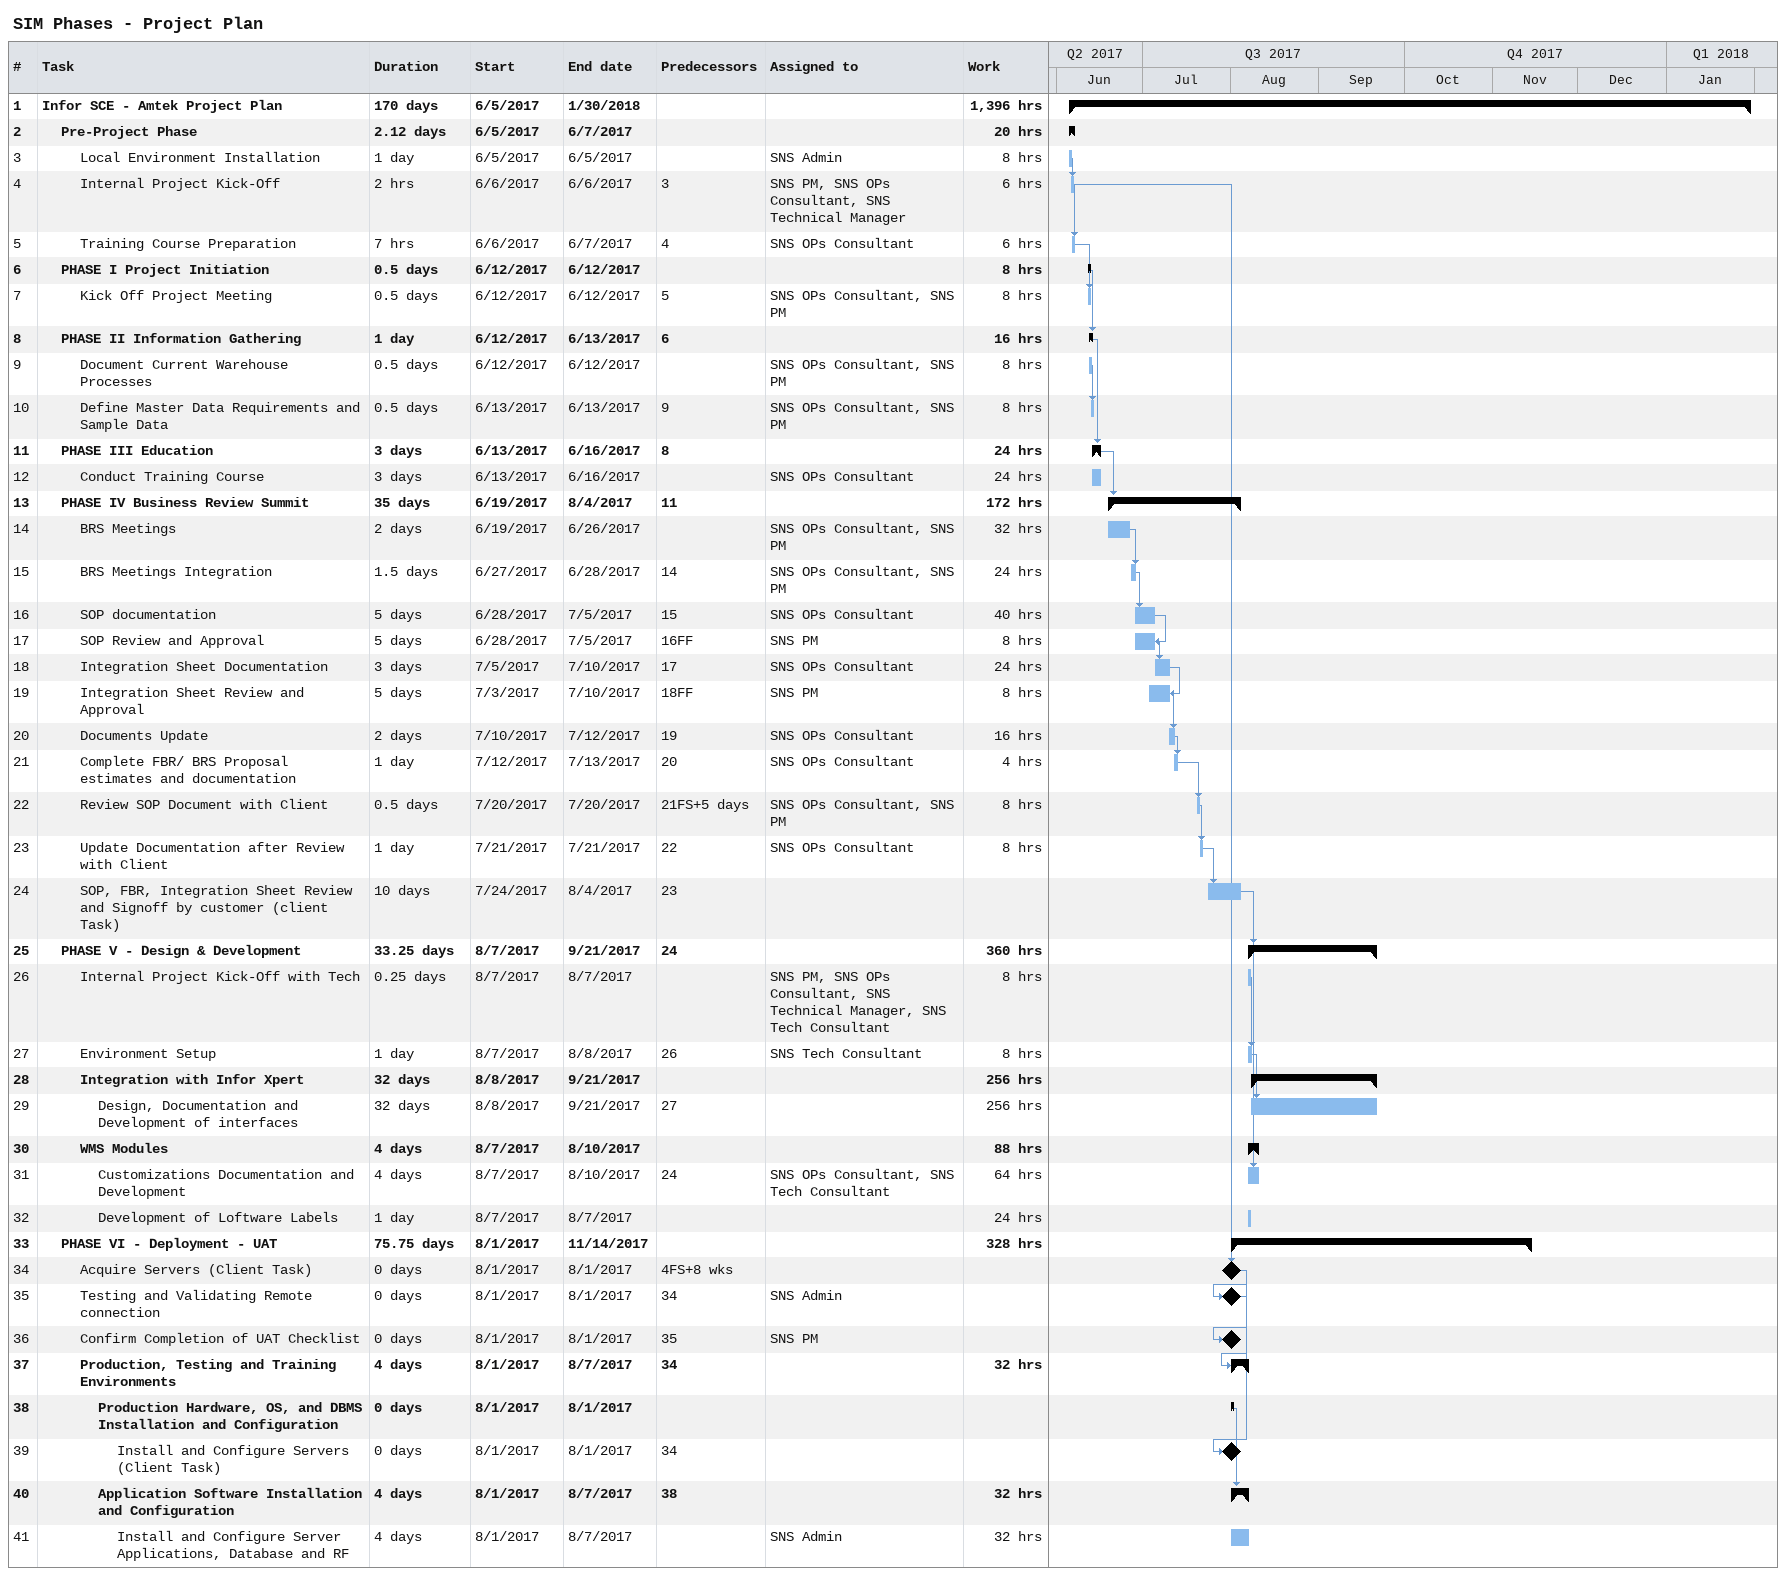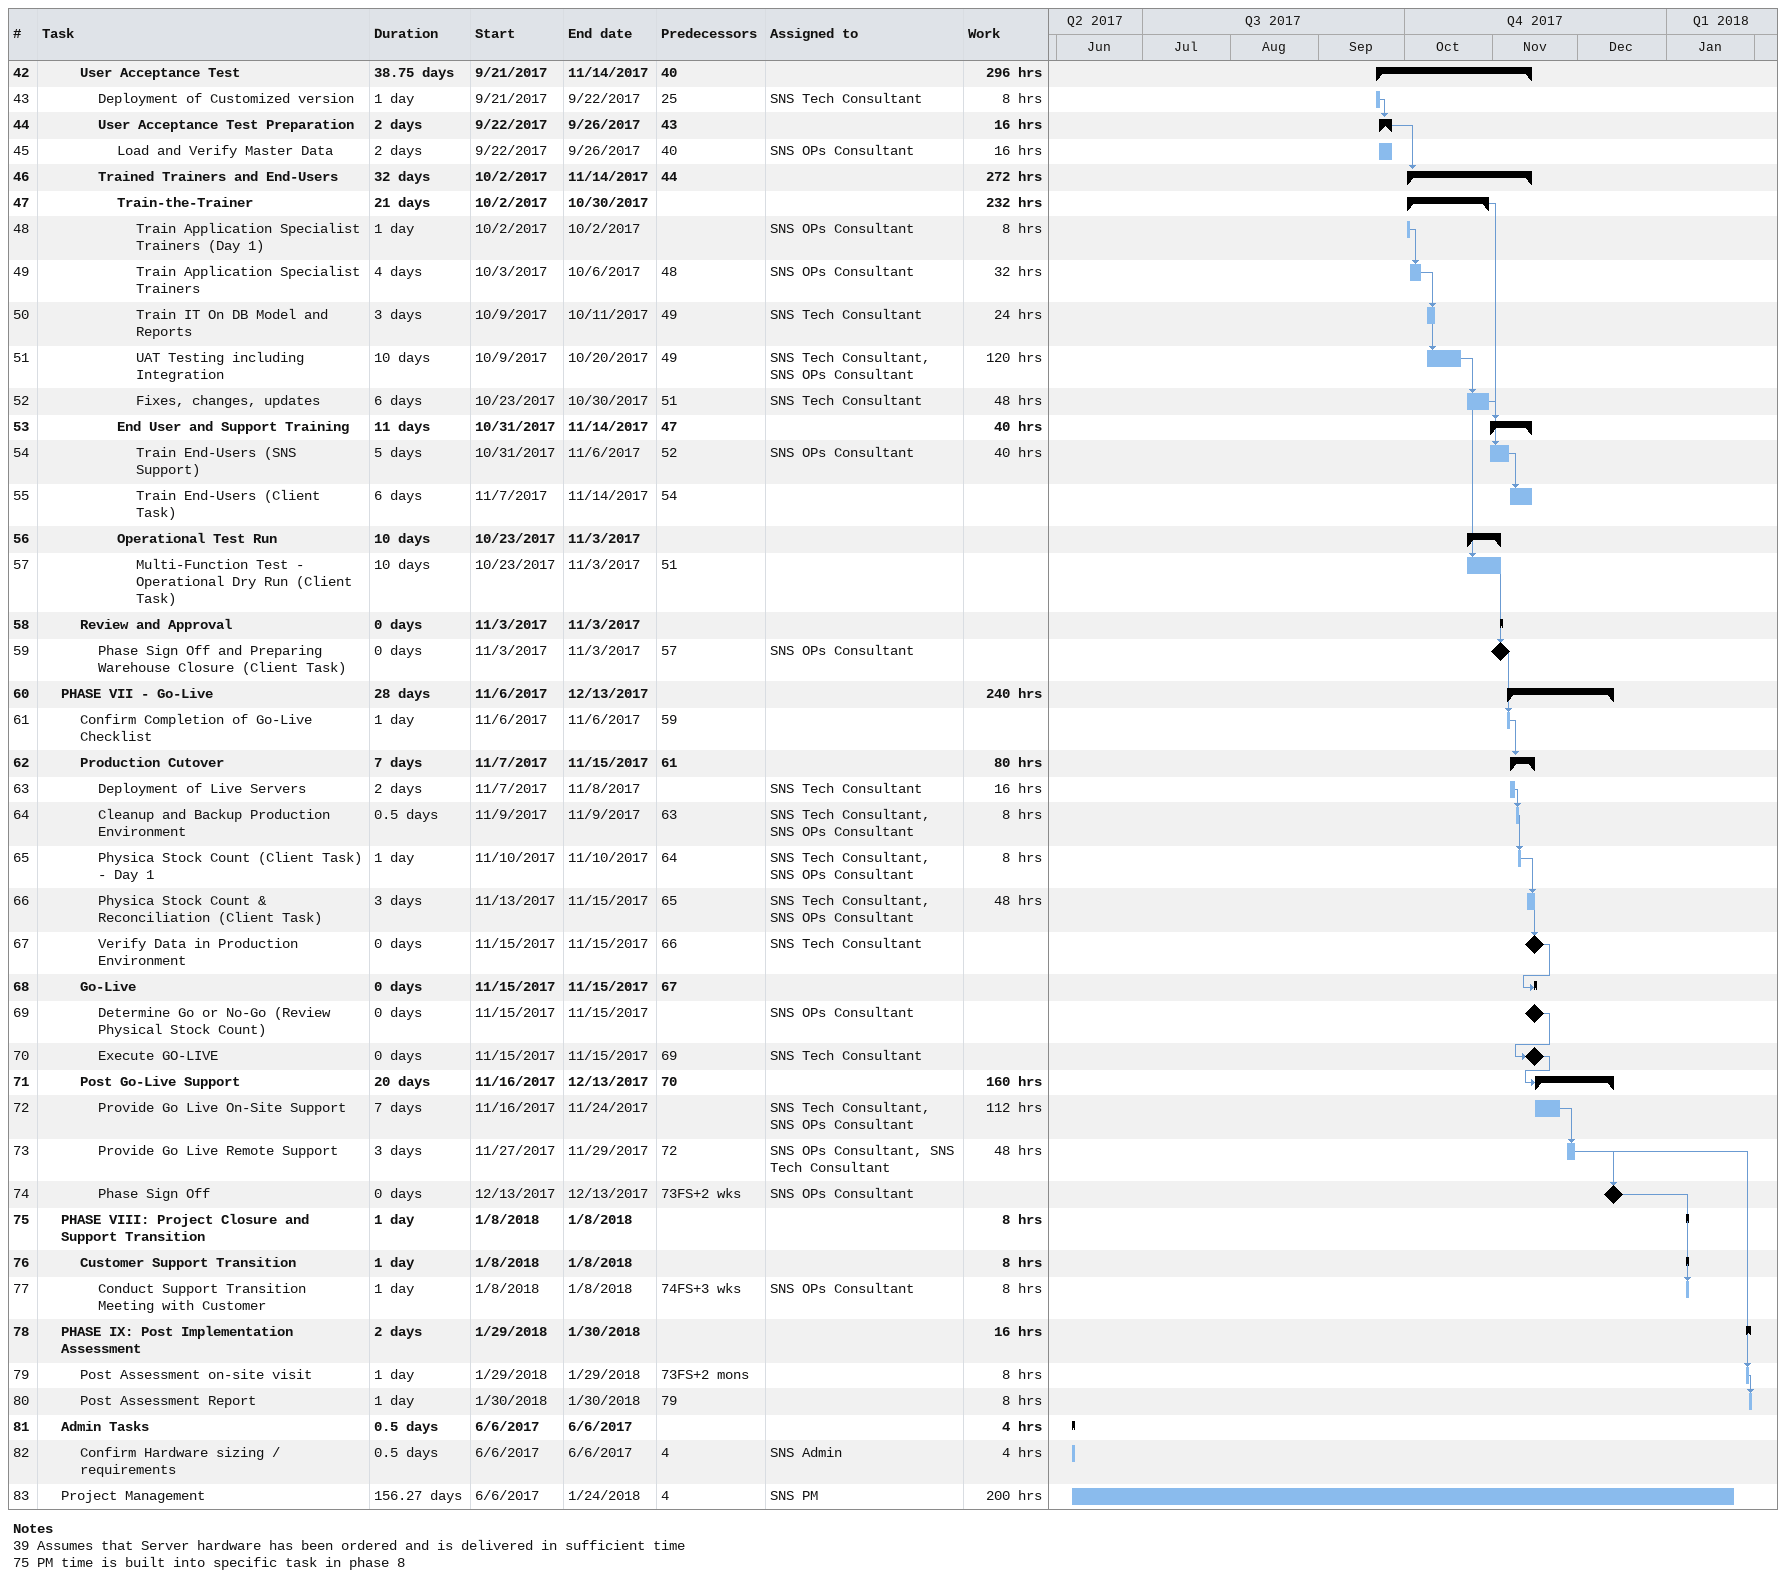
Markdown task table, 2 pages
SIM Phases - Project Plan

| ID | Level | Task | Duration | Start | Finish | Predecessors | Resources | Work (h) |
|---|---|---|---|---|---|---|---|---|
| 1 | 1 | **Infor SCE - Amtek Project Plan** | 170d | 2017-06-05 | 2018-01-30 |  |  | 1396 |
| 2 | 2 | **Pre-Project Phase** | 2.12d | 2017-06-05 | 2017-06-07 |  |  | 20 |
| 3 | 3 | Local Environment Installation | 1d | 2017-06-05 | 2017-06-05 |  | SNS Admin | 8 |
| 4 | 3 | Internal Project Kick-Off | 2h | 2017-06-06 | 2017-06-06 | 3 | SNS PM, SNS OPs Consultant, SNS Technical Manager | 6 |
| 5 | 3 | Training Course Preparation | 7h | 2017-06-06 | 2017-06-07 | 4 | SNS OPs Consultant | 6 |
| 6 | 2 | **PHASE I Project Initiation** | 0.5d | 2017-06-12 | 2017-06-12 |  |  | 8 |
| 7 | 3 | Kick Off Project Meeting | 0.5d | 2017-06-12 | 2017-06-12 | 5 | SNS OPs Consultant, SNS PM | 8 |
| 8 | 2 | **PHASE II Information Gathering** | 1d | 2017-06-12 | 2017-06-13 | 6 |  | 16 |
| 9 | 3 | Document Current Warehouse Processes | 0.5d | 2017-06-12 | 2017-06-12 |  | SNS OPs Consultant, SNS PM | 8 |
| 10 | 3 | Define Master Data Requirements and Sample Data | 0.5d | 2017-06-13 | 2017-06-13 | 9 | SNS OPs Consultant, SNS PM | 8 |
| 11 | 2 | **PHASE III Education** | 3d | 2017-06-13 | 2017-06-16 | 8 |  | 24 |
| 12 | 3 | Conduct Training Course | 3d | 2017-06-13 | 2017-06-16 |  | SNS OPs Consultant | 24 |
| 13 | 2 | **PHASE IV Business Review Summit** | 35d | 2017-06-19 | 2017-08-04 | 11 |  | 172 |
| 14 | 3 | BRS Meetings | 2d | 2017-06-19 | 2017-06-26 |  | SNS OPs Consultant, SNS PM | 32 |
| 15 | 3 | BRS Meetings Integration | 1.5d | 2017-06-27 | 2017-06-28 | 14 | SNS OPs Consultant, SNS PM | 24 |
| 16 | 3 | SOP documentation | 5d | 2017-06-28 | 2017-07-05 | 15 | SNS OPs Consultant | 40 |
| 17 | 3 | SOP Review and Approval | 5d | 2017-06-28 | 2017-07-05 | 16FF | SNS PM | 8 |
| 18 | 3 | Integration Sheet Documentation | 3d | 2017-07-05 | 2017-07-10 | 17 | SNS OPs Consultant | 24 |
| 19 | 3 | Integration Sheet Review and Approval | 5d | 2017-07-03 | 2017-07-10 | 18FF | SNS PM | 8 |
| 20 | 3 | Documents Update | 2d | 2017-07-10 | 2017-07-12 | 19 | SNS OPs Consultant | 16 |
| 21 | 3 | Complete FBR/ BRS Proposal estimates and documentation | 1d | 2017-07-12 | 2017-07-13 | 20 | SNS OPs Consultant | 4 |
| 22 | 3 | Review SOP Document with Client | 0.5d | 2017-07-20 | 2017-07-20 | 21FS+5d | SNS OPs Consultant, SNS PM | 8 |
| 23 | 3 | Update Documentation after Review with Client | 1d | 2017-07-21 | 2017-07-21 | 22 | SNS OPs Consultant | 8 |
| 24 | 3 | SOP, FBR, Integration Sheet Review and Signoff by customer (client Task) | 10d | 2017-07-24 | 2017-08-04 | 23 |  |  |
| 25 | 2 | **PHASE V - Design & Development** | 33.25d | 2017-08-07 | 2017-09-21 | 24 |  | 360 |
| 26 | 3 | Internal Project Kick-Off with Tech | 0.25d | 2017-08-07 | 2017-08-07 |  | SNS PM, SNS OPs Consultant, SNS Technical Manager, SNS Tech Consultant | 8 |
| 27 | 3 | Environment Setup | 1d | 2017-08-07 | 2017-08-08 | 26 | SNS Tech Consultant | 8 |
| 28 | 3 | **Integration with Infor Xpert** | 32d | 2017-08-08 | 2017-09-21 |  |  | 256 |
| 29 | 4 | Design, Documentation and Development of interfaces | 32d | 2017-08-08 | 2017-09-21 | 27 |  | 256 |
| 30 | 3 | **WMS Modules** | 4d | 2017-08-07 | 2017-08-10 |  |  | 88 |
| 31 | 4 | Customizations Documentation and Development | 4d | 2017-08-07 | 2017-08-10 | 24 | SNS OPs Consultant, SNS Tech Consultant | 64 |
| 32 | 4 | Development of Loftware Labels | 1d | 2017-08-07 | 2017-08-07 |  |  | 24 |
| 33 | 2 | **PHASE VI - Deployment - UAT** | 75.75d | 2017-08-01 | 2017-11-14 |  |  | 328 |
| 34 | 3 | Acquire Servers (Client Task) | 0d | 2017-08-01 | 2017-08-01 | 4FS+8w |  |  |
| 35 | 3 | Testing and Validating Remote connection | 0d | 2017-08-01 | 2017-08-01 | 34 | SNS Admin |  |
| 36 | 3 | Confirm Completion of UAT Checklist | 0d | 2017-08-01 | 2017-08-01 | 35 | SNS PM |  |
| 37 | 3 | **Production, Testing and Training Environments** | 4d | 2017-08-01 | 2017-08-07 | 34 |  | 32 |
| 38 | 4 | **Production Hardware, OS, and DBMS Installation and Configuration** | 0d | 2017-08-01 | 2017-08-01 |  |  |  |
| 39 | 5 | Install and Configure Servers (Client Task) | 0d | 2017-08-01 | 2017-08-01 | 34 |  |  |
| 40 | 4 | **Application Software Installation and Configuration** | 4d | 2017-08-01 | 2017-08-07 | 38 |  | 32 |
| 41 | 5 | Install and Configure Server Applications, Database and RF | 4d | 2017-08-01 | 2017-08-07 |  | SNS Admin | 32 |
| 42 | 3 | **User Acceptance Test** | 38.75d | 2017-09-21 | 2017-11-14 | 40 |  | 296 |
| 43 | 4 | Deployment of Customized version | 1d | 2017-09-21 | 2017-09-22 | 25 | SNS Tech Consultant | 8 |
| 44 | 4 | **User Acceptance Test Preparation** | 2d | 2017-09-22 | 2017-09-26 | 43 |  | 16 |
| 45 | 5 | Load and Verify Master Data | 2d | 2017-09-22 | 2017-09-26 | 40 | SNS OPs Consultant | 16 |
| 46 | 4 | **Trained Trainers and End-Users** | 32d | 2017-10-02 | 2017-11-14 | 44 |  | 272 |
| 47 | 5 | **Train-the-Trainer** | 21d | 2017-10-02 | 2017-10-30 |  |  | 232 |
| 48 | 6 | Train Application Specialist Trainers (Day 1) | 1d | 2017-10-02 | 2017-10-02 |  | SNS OPs Consultant | 8 |
| 49 | 6 | Train Application Specialist Trainers | 4d | 2017-10-03 | 2017-10-06 | 48 | SNS OPs Consultant | 32 |
| 50 | 6 | Train IT On DB Model and Reports | 3d | 2017-10-09 | 2017-10-11 | 49 | SNS Tech Consultant | 24 |
| 51 | 6 | UAT Testing including Integration | 10d | 2017-10-09 | 2017-10-20 | 49 | SNS Tech Consultant, SNS OPs Consultant | 120 |
| 52 | 6 | Fixes, changes, updates | 6d | 2017-10-23 | 2017-10-30 | 51 | SNS Tech Consultant | 48 |
| 53 | 5 | **End User and Support Training** | 11d | 2017-10-31 | 2017-11-14 | 47 |  | 40 |
| 54 | 6 | Train End-Users (SNS Support) | 5d | 2017-10-31 | 2017-11-06 | 52 | SNS OPs Consultant | 40 |
| 55 | 6 | Train End-Users (Client Task) | 6d | 2017-11-07 | 2017-11-14 | 54 |  |  |
| 56 | 5 | **Operational Test Run** | 10d | 2017-10-23 | 2017-11-03 |  |  |  |
| 57 | 6 | Multi-Function Test - Operational Dry Run (Client Task) | 10d | 2017-10-23 | 2017-11-03 | 51 |  |  |
| 58 | 3 | **Review and Approval** | 0d | 2017-11-03 | 2017-11-03 |  |  |  |
| 59 | 4 | Phase Sign Off and Preparing Warehouse Closure (Client Task) | 0d | 2017-11-03 | 2017-11-03 | 57 | SNS OPs Consultant |  |
| 60 | 2 | **PHASE VII - Go-Live** | 28d | 2017-11-06 | 2017-12-13 |  |  | 240 |
| 61 | 3 | Confirm Completion of Go-Live Checklist | 1d | 2017-11-06 | 2017-11-06 | 59 |  |  |
| 62 | 3 | **Production Cutover** | 7d | 2017-11-07 | 2017-11-15 | 61 |  | 80 |
| 63 | 4 | Deployment of Live Servers | 2d | 2017-11-07 | 2017-11-08 |  | SNS Tech Consultant | 16 |
| 64 | 4 | Cleanup and Backup Production Environment | 0.5d | 2017-11-09 | 2017-11-09 | 63 | SNS Tech Consultant, SNS OPs Consultant | 8 |
| 65 | 4 | Physica Stock Count (Client Task) - Day 1 | 1d | 2017-11-10 | 2017-11-10 | 64 | SNS Tech Consultant, SNS OPs Consultant | 8 |
| 66 | 4 | Physica Stock Count & Reconciliation (Client Task) | 3d | 2017-11-13 | 2017-11-15 | 65 | SNS Tech Consultant, SNS OPs Consultant | 48 |
| 67 | 4 | Verify Data in Production Environment | 0d | 2017-11-15 | 2017-11-15 | 66 | SNS Tech Consultant |  |
| 68 | 3 | **Go-Live** | 0d | 2017-11-15 | 2017-11-15 | 67 |  |  |
| 69 | 4 | Determine Go or No-Go (Review Physical Stock Count) | 0d | 2017-11-15 | 2017-11-15 |  | SNS OPs Consultant |  |
| 70 | 4 | Execute GO-LIVE | 0d | 2017-11-15 | 2017-11-15 | 69 | SNS Tech Consultant |  |
| 71 | 3 | **Post Go-Live Support** | 20d | 2017-11-16 | 2017-12-13 | 70 |  | 160 |
| 72 | 4 | Provide Go Live On-Site Support | 7d | 2017-11-16 | 2017-11-24 |  | SNS Tech Consultant, SNS OPs Consultant | 112 |
| 73 | 4 | Provide Go Live Remote Support | 3d | 2017-11-27 | 2017-11-29 | 72 | SNS OPs Consultant, SNS Tech Consultant | 48 |
| 74 | 4 | Phase Sign Off | 0d | 2017-12-13 | 2017-12-13 | 73FS+2w | SNS OPs Consultant |  |
| 75 | 2 | **PHASE VIII: Project Closure and Support Transition** | 1d | 2018-01-08 | 2018-01-08 |  |  | 8 |
| 76 | 3 | **Customer Support Transition** | 1d | 2018-01-08 | 2018-01-08 |  |  | 8 |
| 77 | 4 | Conduct Support Transition Meeting with Customer | 1d | 2018-01-08 | 2018-01-08 | 74FS+3w | SNS OPs Consultant | 8 |
| 78 | 2 | **PHASE IX: Post Implementation Assessment** | 2d | 2018-01-29 | 2018-01-30 |  |  | 16 |
| 79 | 3 | Post Assessment on-site visit | 1d | 2018-01-29 | 2018-01-29 | 73FS+2mo |  | 8 |
| 80 | 3 | Post Assessment Report | 1d | 2018-01-30 | 2018-01-30 | 79 |  | 8 |
| 81 | 2 | **Admin Tasks** | 0.5d | 2017-06-06 | 2017-06-06 |  |  | 4 |
| 82 | 3 | Confirm Hardware sizing / requirements | 0.5d | 2017-06-06 | 2017-06-06 | 4 | SNS Admin | 4 |
| 83 | 2 | Project Management | 156.27d | 2017-06-06 | 2018-01-24 | 4 | SNS PM | 200 |

Notes
- 39: Assumes that Server hardware has been ordered and is delivered in sufficient time
- 75: PM time is built into specific task in phase 8
